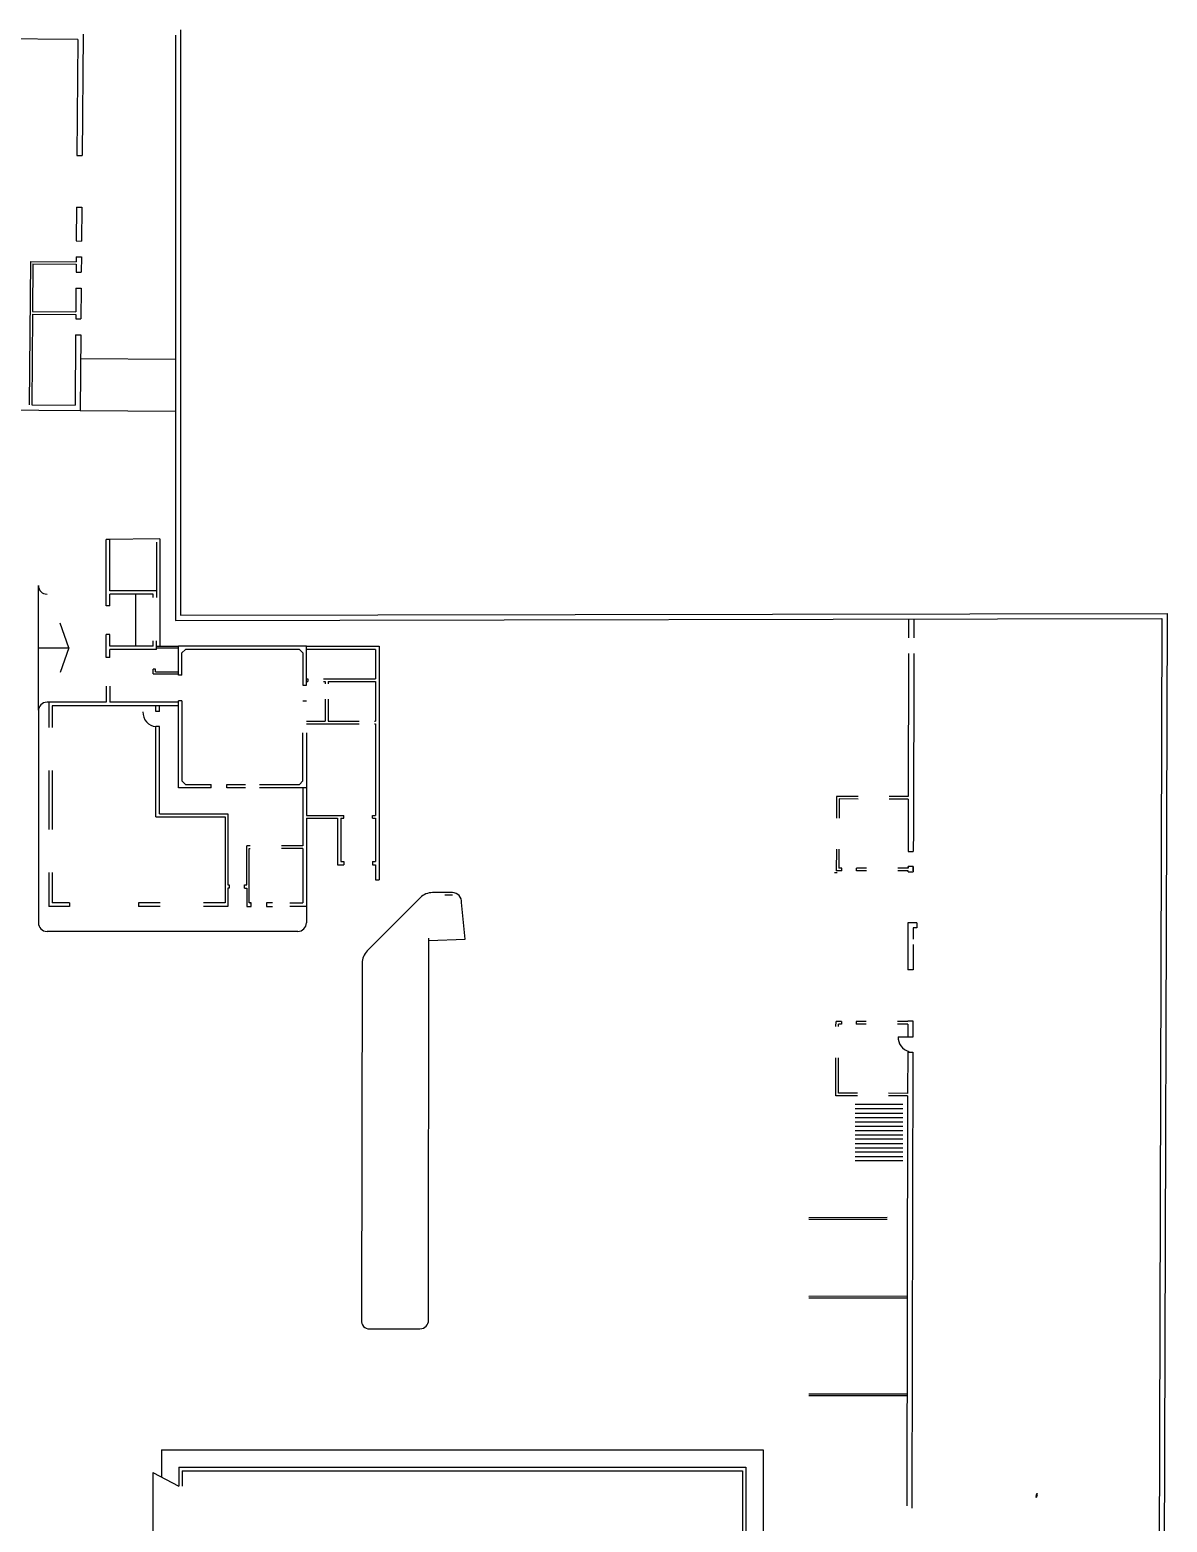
# Model space of a CAD drawing. Header units: metres. Extents: x 26063 to 242632, y 10780 to 213770.
# Drawn here: x 176862 to 242632, y 115369 to 201646 of the extents above; entities that cross this region are included whole.
import ezdxf

# ---------------------------------------------------------------- set-up
doc = ezdxf.new("R2010")
doc.units = ezdxf.units.M

msp = doc.modelspace()

# ---------------------------------------------------------------- linework, layer by layer
at = {"layer": 'Cordón'}
for p, q in [((223403, 152923), (223553, 152923)), ((199437, 151470), (196371, 148391)), ((201305, 151768), (200140, 151764)), ((201302, 151618), (200852, 151616)), ((202035, 149069), (201829, 151186)), ((199923, 127048), (199933, 149141)), ((199933, 148990), (202035, 149069)), ((196079, 147687), (196051, 127050)), ((224582, 139527), (227351, 139527)), ((224582, 139275), (227351, 139275)), ((224582, 139023), (227351, 139023)), ((224582, 138771), (227351, 138771)), ((224582, 138519), (227351, 138519)), ((224582, 138267), (227351, 138267)), ((224582, 138014), (227351, 138014)), ((224582, 137770), (227351, 137770)), ((224582, 137526), (227351, 137526)), ((224582, 137266), (227351, 137266)), ((224582, 137014), (227351, 137014)), ((224582, 136770), (227351, 136770)), ((224582, 136518), (227351, 136518)), ((224582, 136274), (227351, 136274)), ((196501, 126548), (199423, 126548))]:
    msp.add_line(p, q, dxfattribs=at)
for centre, radius, start, end in [((200146, 150764), 1000, 90.31055, 135.11596), ((201280, 151221), 550, 356.3825, 88.10997), ((197079, 147686), 1000, 135.11596, 179.92137), ((196470, 126973), 426, 169.53066, 274.2291), ((199423, 127048), 500, 270, 359.97449)]:
    msp.add_arc(centre, radius, start, end, dxfattribs=at)
at = {"layer": 'Muro'}
for p, q in [((179635, 201090), (171986, 201146)), ((179635, 201090), (179586, 194390)), ((179938, 201388), (179886, 194388)), ((185282, 201348), (185282, 167499)), ((185582, 201646), (185582, 167800)), ((179586, 194390), (179886, 194388)), ((179564, 191390), (179550, 189441)), ((179564, 191390), (179864, 191388)), ((179864, 191388), (179850, 189438)), ((179550, 189441), (179850, 189438)), ((176891, 188260), (176830, 179960)), ((176891, 188260), (179541, 188240)), ((177040, 188109), (177019, 185359)), ((177040, 188109), (179540, 188090)), ((179540, 188090), (179536, 187641)), ((179543, 188521), (179541, 188240)), ((179543, 188521), (179843, 188518)), ((179843, 188518), (179836, 187638)), ((179536, 187641), (179836, 187638)), ((179529, 186721), (179519, 185341)), ((179529, 186721), (179829, 186718)), ((179829, 186718), (179816, 184939)), ((177018, 185209), (176980, 179959)), ((177018, 185209), (179518, 185191)), ((177019, 185359), (179519, 185341)), ((179518, 185191), (179516, 184941)), ((179516, 184941), (179816, 184939)), ((179509, 184021), (179480, 179941)), ((179509, 184021), (179809, 184019)), ((179809, 184019), (179777, 179638)), ((170048, 179710), (179777, 179638)), ((176980, 179959), (179480, 179941)), ((184385, 172221), (181285, 172171)), ((181485, 172171), (181285, 172171)), ((181285, 168348), (181285, 172171)), ((181485, 169221), (181485, 172171)), ((184185, 172021), (184185, 169221)), ((184385, 172221), (184385, 166021)), ((184185, 169221), (181485, 169221)), ((184185, 169221), (184185, 168821)), ((181485, 168348), (181285, 168348)), ((183985, 169021), (181485, 169021)), ((181485, 168348), (181485, 169021)), ((183985, 168821), (183985, 169021)), ((185282, 167499), (242331, 167606)), ((185582, 167800), (242632, 167906)), ((227680, 167578), (227677, 166493)), ((227980, 167579), (227977, 166493)), ((242331, 167606), (242138, 105488)), ((242632, 167906), (242437, 105187)), ((181285, 165358), (181285, 166693)), ((181485, 166693), (181285, 166693)), ((181485, 166021), (181485, 166693)), ((183985, 166021), (181485, 166021)), ((184185, 165821), (181485, 165821)), ((181485, 165358), (181485, 165821)), ((183985, 166021), (183985, 166321)), ((184185, 165821), (184185, 166321)), ((184185, 166021), (185455, 166021)), ((184185, 165921), (185455, 165921)), ((185455, 164329), (185455, 166021)), ((192855, 166021), (185455, 166021)), ((185655, 165621), (185855, 165821)), ((192455, 165821), (185855, 165821)), ((192455, 165821), (192655, 165621)), ((192855, 166021), (197055, 166021)), ((192855, 163751), (192855, 166021)), ((196855, 165821), (192855, 165821)), ((196855, 165821), (196855, 164121)), ((197055, 166021), (197055, 152505)), ((181485, 165358), (181285, 165358)), ((185655, 164329), (185655, 165621)), ((192655, 165621), (192655, 163751)), ((227675, 165583), (227659, 157320)), ((227975, 165583), (227955, 155314)), ((184001, 164421), (184001, 164690)), ((184121, 164690), (184001, 164690)), ((184001, 164421), (185455, 164421)), ((184121, 164521), (184121, 164690)), ((184121, 164521), (185455, 164521)), ((185655, 164329), (185455, 164329)), ((192855, 164121), (192947, 164121)), ((192855, 163971), (192947, 163971)), ((192947, 164121), (192947, 163971)), ((193837, 164121), (196855, 164121)), ((193837, 163971), (193943, 163971)), ((193943, 163971), (193943, 163842)), ((194113, 163971), (196855, 163971)), ((194113, 163971), (194113, 163842)), ((194438, 164121), (196855, 164121)), ((196855, 163971), (196855, 161671)), ((181285, 163703), (181285, 162771)), ((181485, 163703), (181485, 162771)), ((192655, 163751), (192855, 163751)), ((177955, 162771), (177955, 161321)), ((181285, 162771), (177955, 162771)), ((185455, 162571), (178155, 162571)), ((178155, 162571), (178155, 161321)), ((185455, 162771), (181485, 162771)), ((184156, 162229), (184155, 162569)), ((184357, 162229), (184156, 162229)), ((184356, 162229), (184355, 162569)), ((185455, 157821), (185455, 162844)), ((185655, 162844), (185455, 162844)), ((185655, 162844), (185655, 158221)), ((192655, 162861), (192855, 162861)), ((193943, 162952), (193943, 161671)), ((194113, 162952), (194113, 161671)), ((184155, 156151), (184155, 161369)), ((184355, 161369), (184155, 161369)), ((184355, 156321), (184355, 161369)), ((192855, 161671), (193943, 161671)), ((192855, 161521), (195902, 161521)), ((194113, 161671), (195902, 161671)), ((196802, 161671), (196855, 161671)), ((196802, 161521), (196855, 161521)), ((196855, 161521), (196855, 156221)), ((192655, 158221), (192655, 160999)), ((192855, 160999), (192855, 157821)), ((177955, 158821), (177955, 155421)), ((178155, 158821), (178155, 155421)), ((185655, 158221), (185855, 158021)), ((185855, 158021), (187355, 158021)), ((187355, 157821), (187355, 158021)), ((188245, 158021), (189342, 158021)), ((188245, 157821), (188245, 158021)), ((190142, 158021), (192455, 158021)), ((192455, 158021), (192655, 158221)), ((187355, 157821), (185455, 157821)), ((189342, 157821), (188245, 157821)), ((192855, 157821), (190142, 157821)), ((192655, 157821), (192655, 154471)), ((192855, 157821), (192855, 156221)), ((223509, 157328), (223506, 156078)), ((224759, 157326), (223509, 157328)), ((223659, 157178), (223656, 156078)), ((224759, 157176), (223659, 157178)), ((227659, 157320), (226559, 157322)), ((227659, 157170), (226559, 157172)), ((227659, 157170), (227652, 154146)), ((184355, 156321), (188305, 156321)), ((188305, 156321), (188305, 152221)), ((192855, 156221), (195018, 156221)), ((195018, 156071), (195018, 156221)), ((196673, 156071), (196673, 156221)), ((196673, 156221), (196855, 156221)), ((184155, 156151), (188155, 156151)), ((188155, 156151), (188155, 151171)), ((192855, 156071), (194655, 156071)), ((192855, 156071), (192855, 150971)), ((194655, 156071), (194655, 153371)), ((194855, 156071), (194855, 153571)), ((194855, 156071), (195018, 156071)), ((196673, 156071), (196855, 156071)), ((196855, 156071), (196855, 153571)), ((227955, 155314), (227952, 154145)), ((189405, 152221), (189405, 154471)), ((189613, 154471), (189405, 154471)), ((192655, 154471), (191413, 154471)), ((189555, 154321), (189613, 154321)), ((189555, 151171), (189555, 154321)), ((192655, 154321), (191413, 154321)), ((192655, 154321), (192655, 151171)), ((223503, 154278), (223500, 153028)), ((223653, 154278), (223650, 153178)), ((227652, 154146), (227952, 154145)), ((177955, 152921), (177955, 150971)), ((178155, 152921), (178155, 151171)), ((194655, 153371), (195018, 153371)), ((194855, 153571), (195018, 153571)), ((195018, 153571), (195018, 153371)), ((196673, 153571), (196673, 153371)), ((196673, 153571), (196855, 153571)), ((196673, 153371), (196855, 153371)), ((196855, 153371), (196855, 152505)), ((223817, 153028), (223500, 153028)), ((223818, 153178), (223650, 153178)), ((223817, 153028), (223818, 153178)), ((224664, 153026), (224665, 153176)), ((225248, 153025), (224664, 153026)), ((225248, 153175), (224665, 153176)), ((227650, 153170), (227048, 153171)), ((227650, 153020), (227048, 153021)), ((227650, 153020), (227048, 153021)), ((227650, 153170), (227651, 153281)), ((227651, 153281), (227650, 153170)), ((227650, 152973), (227650, 153020)), ((227650, 152973), (227950, 152973)), ((227951, 153280), (227651, 153281)), ((227950, 153019), (227951, 153280)), ((227951, 153280), (227950, 152973)), ((188305, 152221), (188388, 152221)), ((188305, 152021), (188305, 150971)), ((188388, 152021), (188305, 152021)), ((188388, 152221), (188388, 152021)), ((189278, 152221), (189405, 152221)), ((189278, 152021), (189278, 152221)), ((189278, 152021), (189405, 152021)), ((189405, 152021), (189405, 150971)), ((196855, 152505), (197055, 152505)), ((179155, 151171), (178155, 151171)), ((179155, 151171), (179155, 150971)), ((184405, 151171), (183155, 151171)), ((183155, 151171), (183155, 150971)), ((188155, 151171), (186905, 151171)), ((189662, 151171), (189555, 151171)), ((189579, 151171), (189662, 151171)), ((189662, 150971), (189662, 151171)), ((190892, 151171), (190552, 151171)), ((190552, 151171), (190552, 150971)), ((191893, 151171), (192655, 151171)), ((179155, 150971), (177955, 150971)), ((184405, 150971), (183155, 150971)), ((188305, 150971), (186905, 150971)), ((189405, 150971), (189662, 150971)), ((190552, 150971), (190892, 150971)), ((192855, 150971), (191893, 150971)), ((227644, 150020), (227638, 147310)), ((228158, 150019), (227644, 150020)), ((227944, 150019), (227644, 150020)), ((227943, 149724), (227942, 149069)), ((228157, 149724), (227943, 149724)), ((228158, 150019), (228157, 149724)), ((227941, 148769), (227938, 147309)), ((227938, 147309), (227638, 147310)), ((223481, 144018), (223482, 144318)), ((223799, 144318), (223482, 144318)), ((223631, 144018), (223632, 144168)), ((223799, 144168), (223632, 144168)), ((223799, 144318), (223799, 144168)), ((225230, 144315), (224646, 144316)), ((224646, 144316), (224646, 144166)), ((225229, 144165), (224646, 144166)), ((227632, 144160), (227029, 144161)), ((227632, 144310), (227030, 144311)), ((227632, 144160), (227630, 143409)), ((227632, 144356), (227632, 144310)), ((227632, 144356), (227932, 144355)), ((227932, 144355), (227930, 143408)), ((227930, 143408), (227069, 143410)), ((227930, 143408), (227630, 143409)), ((227628, 142544), (227624, 140160)), ((227628, 142544), (227928, 142544)), ((227928, 142544), (227874, 116169)), ((223473, 140018), (223478, 142218)), ((223624, 140168), (223628, 142218)), ((224723, 140016), (223473, 140018)), ((224724, 140166), (223624, 140168)), ((227623, 140010), (226523, 140012)), ((227624, 140160), (226524, 140162)), ((227623, 140010), (227574, 116319)), ((221909, 132988), (226446, 132993)), ((221909, 132888), (226446, 132893)), ((221913, 128438), (227599, 128444)), ((221913, 128338), (227599, 128344)), ((221918, 122788), (227588, 122794)), ((221918, 122688), (227587, 122694)), ((235093, 117028), (235041, 116903)), ((235041, 116903), (235090, 116913)), ((235065, 116802), (235051, 116845)), ((235051, 116845), (235069, 116839)), ((235065, 116802), (235093, 116835)), ((235090, 116913), (235069, 116839)), ((235116, 117028), (235073, 116926)), ((235073, 116926), (235125, 116935)), ((235076, 116838), (235125, 116935)), ((235076, 116838), (235093, 116835)), ((235093, 117028), (235116, 117028))]:
    msp.add_line(p, q, dxfattribs=at)
at = {"layer": 'Muro', "linetype": 'Continuous'}
for p, q in [((185469, 118548), (185469, 117441)), ((185469, 118548), (218269, 118548)), ((185669, 118343), (185669, 117448)), ((185669, 118343), (218069, 118343)), ((218069, 118343), (218069, 113015)), ((218269, 118548), (218269, 113015))]:
    msp.add_line(p, q, dxfattribs=at)
at = {"layer": 'Muro'}
msp.add_arc((227930, 143408), 861, 178.09273, 254.46219, dxfattribs=at)
at = {"layer": 'Vereda'}
for p, q in [((179800, 182638), (185282, 182598)), ((179777, 179638), (185282, 179598)), ((177355, 162320), (177355, 169521)), ((182985, 166021), (182985, 169021)), ((179120, 165921), (178610, 167344)), ((177355, 165921), (179120, 165921)), ((179120, 165921), (178610, 164498)), ((177355, 162320), (177355, 150021)), ((177955, 162771), (177855, 162771)), ((192855, 151021), (192855, 150021)), ((192355, 149521), (177855, 149521)), ((192855, 150021), (192855, 150021)), ((184469, 119548), (184469, 117977)), ((184469, 119548), (219269, 119548)), ((219269, 119548), (219269, 107537)), ((183969, 118242), (183969, 113655)), ((183969, 118242), (185469, 117448))]:
    msp.add_line(p, q, dxfattribs=at)
for centre, radius, start, end in [((177855, 169521), 500, 180, 270), ((177855, 162271), 500, 90, 180), ((184201, 162169), 800, 176.82716, 266.88462), ((177855, 150021), 500, 180, 270), ((192355, 150021), 500, 270, 360)]:
    msp.add_arc(centre, radius, start, end, dxfattribs=at)

doc.saveas('drawing.dxf')
